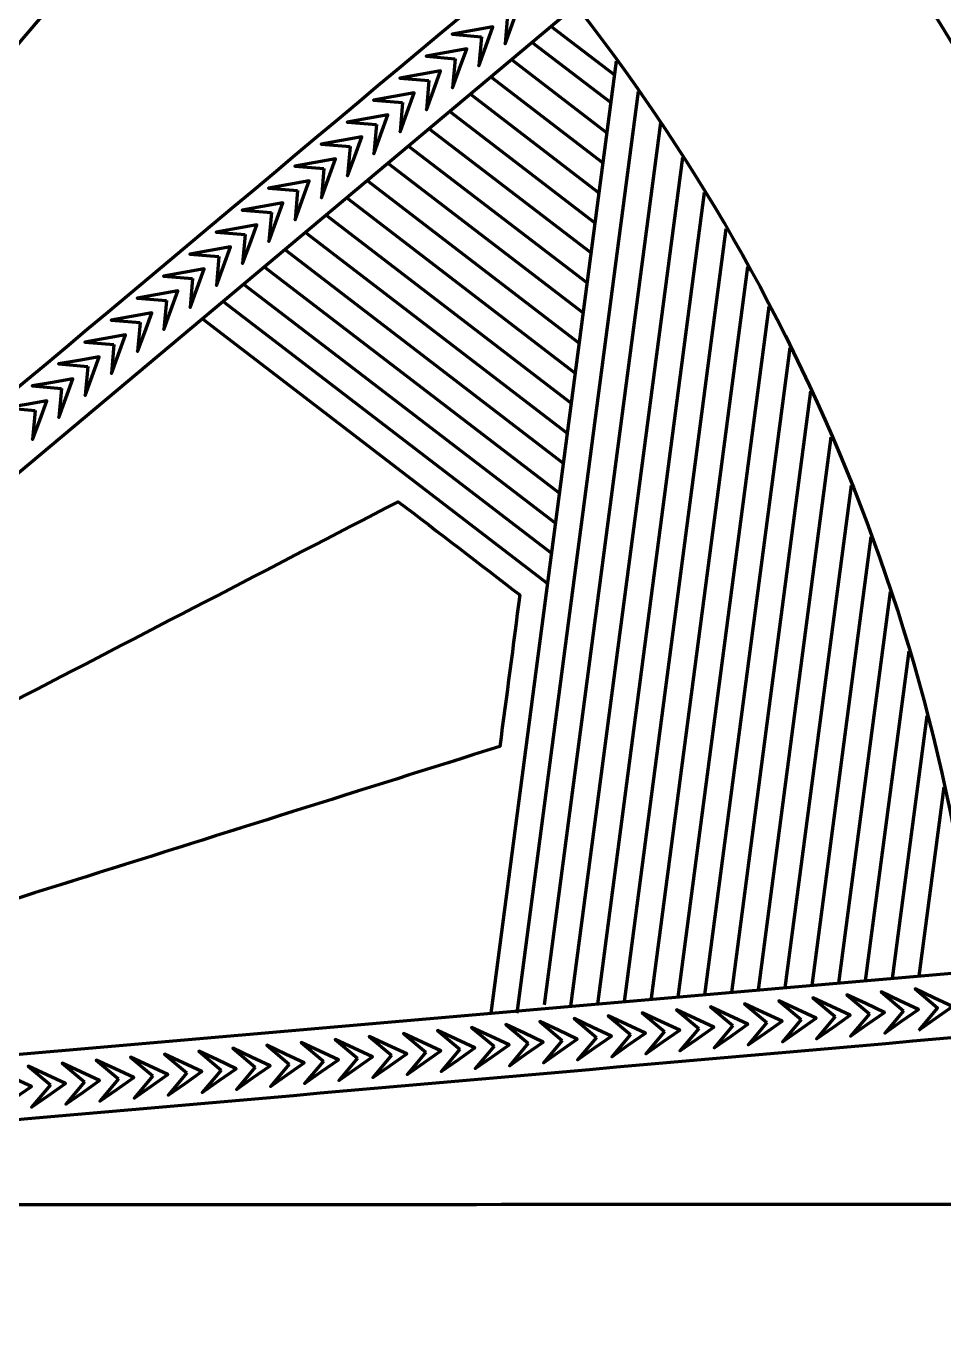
# Model space of a CAD drawing. Header units: inches. Extents: x -151 to 18, y -59 to 24.
# Drawn here: x 6.52 to 12.12, y 2.59 to 10.59 of the extents above; entities that cross this region are included whole.
import ezdxf

# ---------------------------------------------------------------- set-up
doc = ezdxf.new("R2010")
doc.units = ezdxf.units.IN
doc.header["$MEASUREMENT"] = 0
doc.layers.add('Layer 1', color=7, linetype='Continuous')

msp = doc.modelspace()

# ---------------------------------------------------------------- linework, layer by layer
at = {"layer": 'Layer 1', "color": 7, "lineweight": 70}
msp.add_open_spline([(17.2998, 3.3888), (17.2998, 3.3888), (17.2998, -12.6062), (17.2998, -12.6062), (17.2998, -12.6062), (11.7046, -14.9243), (6.1093, -17.2424), (0.514, -19.5605), (0.514, -19.5605), (-5.0837, -17.2379), (-10.6814, -14.9153), (-16.2791, -12.5928), (-16.2791, -12.5928), (-16.2791, -12.5928), (-16.2791, 3.3888), (-16.2791, 3.3888), (-16.2791, 3.3888), (-16.2791, 12.6613), (-8.7622, 20.1783), (0.5104, 20.1783), (0.5104, 20.1783), (9.7829, 20.1783), (17.2998, 12.6613), (17.2998, 3.3888)], degree=3, knots=[0, 0, 0, 0, 0.142857, 0.142857, 0.142857, 0.142857, 0.285714, 0.285714, 0.285714, 0.285714, 0.428571, 0.428571, 0.428571, 0.428571, 0.571429, 0.571429, 0.571429, 0.571429, 0.714286, 0.714286, 0.714286, 0.714286, 1, 1, 1, 1], dxfattribs=at)
at = {"layer": 'Layer 1', "color": 114, "lineweight": 70}
for points, knots in [([(-15.4712, 3.3888), (-15.4712, 12.2151), (-8.316, 19.3704), (0.5104, 19.3704), (0.5104, 19.3704), (9.3367, 19.3704), (16.4919, 12.2151), (16.4919, 3.3888)], [0, 0, 0, 0, 0.333333, 0.333333, 0.333333, 0.333333, 1, 1, 1, 1]), ([(-14.6808, 3.3888), (-14.6808, 11.7787), (-7.8795, 18.58), (0.5104, 18.58), (0.5104, 18.58), (8.9003, 18.58), (15.7016, 11.7787), (15.7016, 3.3888)], [0, 0, 0, 0, 0.333333, 0.333333, 0.333333, 0.333333, 1, 1, 1, 1]), ([(14.9089, 3.3892), (14.9089, 11.3413), (8.4624, 17.7877), (0.5104, 17.7877), (0.5104, 17.7877), (-7.4417, 17.7877), (-13.8881, 11.3413), (-13.8881, 3.3892), (-13.8881, 3.3892), (-13.8881, 3.3892), (-13.8881, 3.3892), (-13.8881, 3.3892), (-13.8881, 3.3892), (-13.8881, 3.3892), (-13.888, 3.3934), (-13.888, 3.3934), (-13.888, 3.3934), (-13.888, 3.3934), (-13.888, -12.5881), (-13.888, -12.5881), (-13.888, -12.5881), (-13.888, -12.5881), (-13.1099, -12.5881), (-13.1099, -12.5881), (-13.1099, -12.5881), (-13.1099, -12.5881), (-13.1094, 3.3934), (-13.1094, 3.3934)], [0, 0, 0, 0, 0.125, 0.125, 0.125, 0.125, 0.25, 0.25, 0.25, 0.25, 0.375, 0.375, 0.375, 0.375, 0.5, 0.5, 0.5, 0.5, 0.625, 0.625, 0.625, 0.625, 0.75, 0.75, 0.75, 0.75, 1, 1, 1, 1]), ([(-13.1094, 3.3892), (-13.1094, 10.9255), (-7.0259, 17.0349), (0.5104, 17.0349), (0.5104, 17.0349), (8.0467, 17.0349), (14.1561, 10.9255), (14.1561, 3.3892)], [0, 0, 0, 0, 0.333333, 0.333333, 0.333333, 0.333333, 1, 1, 1, 1]), ([(11.707, 12.7727), (9.005, 10.5072), (6.302, 8.2406), (3.6, 5.974), (3.6, 5.974), (3.5259, 6.0638), (3.4463, 6.1502), (3.3621, 6.2332), (3.3621, 6.2332), (3.2791, 6.3151), (3.1938, 6.3948), (3.104, 6.4689), (3.104, 6.4689), (5.3729, 9.1697), (7.6417, 11.8694), (9.9094, 14.5703), (9.9094, 14.5703), (10.0351, 14.0979), (10.1608, 13.6255), (10.2865, 13.1531), (10.2865, 13.1531), (10.76, 13.0263), (11.2335, 12.8995), (11.707, 12.7727)], [0, 0, 0, 0, 0.142857, 0.142857, 0.142857, 0.142857, 0.285714, 0.285714, 0.285714, 0.285714, 0.428571, 0.428571, 0.428571, 0.428571, 0.571429, 0.571429, 0.571429, 0.571429, 0.714286, 0.714286, 0.714286, 0.714286, 1, 1, 1, 1]), ([(9.4583, 10.6568), (9.4583, 10.6568), (9.2808, 10.6723), (9.2808, 10.6723), (9.2808, 10.6723), (9.2808, 10.6723), (9.4049, 10.6942), (9.4049, 10.6942), (9.4049, 10.6942), (9.4049, 10.6942), (9.5289, 10.716), (9.5289, 10.716), (9.5289, 10.716), (9.5289, 10.716), (9.4858, 10.5977), (9.4858, 10.5977), (9.4858, 10.5977), (9.4858, 10.5977), (9.4428, 10.4793), (9.4428, 10.4793), (9.4428, 10.4793), (9.4428, 10.4793), (9.4583, 10.6568), (9.4583, 10.6568)], [0, 0, 0, 0, 0.142857, 0.142857, 0.142857, 0.142857, 0.285714, 0.285714, 0.285714, 0.285714, 0.428571, 0.428571, 0.428571, 0.428571, 0.571429, 0.571429, 0.571429, 0.571429, 0.714286, 0.714286, 0.714286, 0.714286, 1, 1, 1, 1]), ([(9.2981, 10.5225), (9.2981, 10.5225), (9.1207, 10.5381), (9.1207, 10.5381), (9.1207, 10.5381), (9.1207, 10.5381), (9.2447, 10.5599), (9.2447, 10.5599), (9.2447, 10.5599), (9.2447, 10.5599), (9.3688, 10.5818), (9.3688, 10.5818), (9.3688, 10.5818), (9.3688, 10.5818), (9.3257, 10.4634), (9.3257, 10.4634), (9.3257, 10.4634), (9.3257, 10.4634), (9.2826, 10.3451), (9.2826, 10.3451), (9.2826, 10.3451), (9.2826, 10.3451), (9.2981, 10.5225), (9.2981, 10.5225)], [0, 0, 0, 0, 0.142857, 0.142857, 0.142857, 0.142857, 0.285714, 0.285714, 0.285714, 0.285714, 0.428571, 0.428571, 0.428571, 0.428571, 0.571429, 0.571429, 0.571429, 0.571429, 0.714286, 0.714286, 0.714286, 0.714286, 1, 1, 1, 1]), ([(9.138, 10.3883), (9.138, 10.3883), (8.9606, 10.4038), (8.9606, 10.4038), (8.9606, 10.4038), (8.9606, 10.4038), (9.0846, 10.4257), (9.0846, 10.4257), (9.0846, 10.4257), (9.0846, 10.4257), (9.2086, 10.4476), (9.2086, 10.4476), (9.2086, 10.4476), (9.2086, 10.4476), (9.1655, 10.3292), (9.1655, 10.3292), (9.1655, 10.3292), (9.1655, 10.3292), (9.1225, 10.2109), (9.1225, 10.2109), (9.1225, 10.2109), (9.1225, 10.2109), (9.138, 10.3883), (9.138, 10.3883)], [0, 0, 0, 0, 0.142857, 0.142857, 0.142857, 0.142857, 0.285714, 0.285714, 0.285714, 0.285714, 0.428571, 0.428571, 0.428571, 0.428571, 0.571429, 0.571429, 0.571429, 0.571429, 0.714286, 0.714286, 0.714286, 0.714286, 1, 1, 1, 1]), ([(8.9778, 10.2541), (8.9778, 10.2541), (8.8004, 10.2696), (8.8004, 10.2696), (8.8004, 10.2696), (8.8004, 10.2696), (8.9244, 10.2915), (8.9244, 10.2915), (8.9244, 10.2915), (8.9244, 10.2915), (9.0485, 10.3133), (9.0485, 10.3133), (9.0485, 10.3133), (9.0485, 10.3133), (9.0054, 10.195), (9.0054, 10.195), (9.0054, 10.195), (9.0054, 10.195), (8.9623, 10.0766), (8.9623, 10.0766), (8.9623, 10.0766), (8.9623, 10.0766), (8.9778, 10.2541), (8.9778, 10.2541)], [0, 0, 0, 0, 0.142857, 0.142857, 0.142857, 0.142857, 0.285714, 0.285714, 0.285714, 0.285714, 0.428571, 0.428571, 0.428571, 0.428571, 0.571429, 0.571429, 0.571429, 0.571429, 0.714286, 0.714286, 0.714286, 0.714286, 1, 1, 1, 1]), ([(8.8177, 10.1198), (8.8177, 10.1198), (8.6403, 10.1354), (8.6403, 10.1354), (8.6403, 10.1354), (8.6403, 10.1354), (8.7643, 10.1572), (8.7643, 10.1572), (8.7643, 10.1572), (8.7643, 10.1572), (8.8883, 10.1791), (8.8883, 10.1791), (8.8883, 10.1791), (8.8883, 10.1791), (8.8453, 10.0608), (8.8453, 10.0608), (8.8453, 10.0608), (8.8453, 10.0608), (8.8022, 9.9424), (8.8022, 9.9424), (8.8022, 9.9424), (8.8022, 9.9424), (8.8177, 10.1198), (8.8177, 10.1198)], [0, 0, 0, 0, 0.142857, 0.142857, 0.142857, 0.142857, 0.285714, 0.285714, 0.285714, 0.285714, 0.428571, 0.428571, 0.428571, 0.428571, 0.571429, 0.571429, 0.571429, 0.571429, 0.714286, 0.714286, 0.714286, 0.714286, 1, 1, 1, 1]), ([(8.6575, 9.9856), (8.6575, 9.9856), (8.4801, 10.0011), (8.4801, 10.0011), (8.4801, 10.0011), (8.4801, 10.0011), (8.6041, 10.023), (8.6041, 10.023), (8.6041, 10.023), (8.6041, 10.023), (8.7282, 10.0448), (8.7282, 10.0448), (8.7282, 10.0448), (8.7282, 10.0448), (8.6851, 9.9265), (8.6851, 9.9265), (8.6851, 9.9265), (8.6851, 9.9265), (8.642, 9.8082), (8.642, 9.8082), (8.642, 9.8082), (8.642, 9.8082), (8.6575, 9.9856), (8.6575, 9.9856)], [0, 0, 0, 0, 0.142857, 0.142857, 0.142857, 0.142857, 0.285714, 0.285714, 0.285714, 0.285714, 0.428571, 0.428571, 0.428571, 0.428571, 0.571429, 0.571429, 0.571429, 0.571429, 0.714286, 0.714286, 0.714286, 0.714286, 1, 1, 1, 1]), ([(8.4974, 9.8514), (8.4974, 9.8514), (8.32, 9.8669), (8.32, 9.8669), (8.32, 9.8669), (8.32, 9.8669), (8.444, 9.8888), (8.444, 9.8888), (8.444, 9.8888), (8.444, 9.8888), (8.568, 9.9106), (8.568, 9.9106), (8.568, 9.9106), (8.568, 9.9106), (8.525, 9.7923), (8.525, 9.7923), (8.525, 9.7923), (8.525, 9.7923), (8.4819, 9.6739), (8.4819, 9.6739), (8.4819, 9.6739), (8.4819, 9.6739), (8.4974, 9.8514), (8.4974, 9.8514)], [0, 0, 0, 0, 0.142857, 0.142857, 0.142857, 0.142857, 0.285714, 0.285714, 0.285714, 0.285714, 0.428571, 0.428571, 0.428571, 0.428571, 0.571429, 0.571429, 0.571429, 0.571429, 0.714286, 0.714286, 0.714286, 0.714286, 1, 1, 1, 1]), ([(8.3373, 9.7172), (8.3373, 9.7172), (8.1598, 9.7327), (8.1598, 9.7327), (8.1598, 9.7327), (8.1598, 9.7327), (8.2839, 9.7545), (8.2839, 9.7545), (8.2839, 9.7545), (8.2839, 9.7545), (8.4079, 9.7764), (8.4079, 9.7764), (8.4079, 9.7764), (8.4079, 9.7764), (8.3648, 9.6581), (8.3648, 9.6581), (8.3648, 9.6581), (8.3648, 9.6581), (8.3218, 9.5397), (8.3218, 9.5397), (8.3218, 9.5397), (8.3218, 9.5397), (8.3373, 9.7172), (8.3373, 9.7172)], [0, 0, 0, 0, 0.142857, 0.142857, 0.142857, 0.142857, 0.285714, 0.285714, 0.285714, 0.285714, 0.428571, 0.428571, 0.428571, 0.428571, 0.571429, 0.571429, 0.571429, 0.571429, 0.714286, 0.714286, 0.714286, 0.714286, 1, 1, 1, 1]), ([(8.1771, 9.5829), (8.1771, 9.5829), (7.9997, 9.5984), (7.9997, 9.5984), (7.9997, 9.5984), (7.9997, 9.5984), (8.1237, 9.6203), (8.1237, 9.6203), (8.1237, 9.6203), (8.1237, 9.6203), (8.2477, 9.6422), (8.2477, 9.6422), (8.2477, 9.6422), (8.2477, 9.6422), (8.2047, 9.5238), (8.2047, 9.5238), (8.2047, 9.5238), (8.2047, 9.5238), (8.1616, 9.4055), (8.1616, 9.4055), (8.1616, 9.4055), (8.1616, 9.4055), (8.1771, 9.5829), (8.1771, 9.5829)], [0, 0, 0, 0, 0.142857, 0.142857, 0.142857, 0.142857, 0.285714, 0.285714, 0.285714, 0.285714, 0.428571, 0.428571, 0.428571, 0.428571, 0.571429, 0.571429, 0.571429, 0.571429, 0.714286, 0.714286, 0.714286, 0.714286, 1, 1, 1, 1]), ([(8.017, 9.4487), (8.017, 9.4487), (7.8395, 9.4642), (7.8395, 9.4642), (7.8395, 9.4642), (7.8395, 9.4642), (7.9636, 9.4861), (7.9636, 9.4861), (7.9636, 9.4861), (7.9636, 9.4861), (8.0876, 9.508), (8.0876, 9.508), (8.0876, 9.508), (8.0876, 9.508), (8.0445, 9.3896), (8.0445, 9.3896), (8.0445, 9.3896), (8.0445, 9.3896), (8.0015, 9.2713), (8.0015, 9.2713), (8.0015, 9.2713), (8.0015, 9.2713), (8.017, 9.4487), (8.017, 9.4487)], [0, 0, 0, 0, 0.142857, 0.142857, 0.142857, 0.142857, 0.285714, 0.285714, 0.285714, 0.285714, 0.428571, 0.428571, 0.428571, 0.428571, 0.571429, 0.571429, 0.571429, 0.571429, 0.714286, 0.714286, 0.714286, 0.714286, 1, 1, 1, 1]), ([(7.8568, 9.3144), (7.8568, 9.3144), (7.6794, 9.33), (7.6794, 9.33), (7.6794, 9.33), (7.6794, 9.33), (7.8034, 9.3518), (7.8034, 9.3518), (7.8034, 9.3518), (7.8034, 9.3518), (7.9275, 9.3737), (7.9275, 9.3737), (7.9275, 9.3737), (7.9275, 9.3737), (7.8844, 9.2554), (7.8844, 9.2554), (7.8844, 9.2554), (7.8844, 9.2554), (7.8413, 9.137), (7.8413, 9.137), (7.8413, 9.137), (7.8413, 9.137), (7.8568, 9.3144), (7.8568, 9.3144)], [0, 0, 0, 0, 0.142857, 0.142857, 0.142857, 0.142857, 0.285714, 0.285714, 0.285714, 0.285714, 0.428571, 0.428571, 0.428571, 0.428571, 0.571429, 0.571429, 0.571429, 0.571429, 0.714286, 0.714286, 0.714286, 0.714286, 1, 1, 1, 1]), ([(7.6967, 9.1802), (7.6967, 9.1802), (7.5193, 9.1957), (7.5193, 9.1957), (7.5193, 9.1957), (7.5193, 9.1957), (7.6433, 9.2176), (7.6433, 9.2176), (7.6433, 9.2176), (7.6433, 9.2176), (7.7673, 9.2395), (7.7673, 9.2395), (7.7673, 9.2395), (7.7673, 9.2395), (7.7242, 9.1211), (7.7242, 9.1211), (7.7242, 9.1211), (7.7242, 9.1211), (7.6812, 9.0028), (7.6812, 9.0028), (7.6812, 9.0028), (7.6812, 9.0028), (7.6967, 9.1802), (7.6967, 9.1802)], [0, 0, 0, 0, 0.142857, 0.142857, 0.142857, 0.142857, 0.285714, 0.285714, 0.285714, 0.285714, 0.428571, 0.428571, 0.428571, 0.428571, 0.571429, 0.571429, 0.571429, 0.571429, 0.714286, 0.714286, 0.714286, 0.714286, 1, 1, 1, 1]), ([(7.5365, 9.046), (7.5365, 9.046), (7.3591, 9.0615), (7.3591, 9.0615), (7.3591, 9.0615), (7.3591, 9.0615), (7.4831, 9.0834), (7.4831, 9.0834), (7.4831, 9.0834), (7.4831, 9.0834), (7.6072, 9.1053), (7.6072, 9.1053), (7.6072, 9.1053), (7.6072, 9.1053), (7.5641, 8.9869), (7.5641, 8.9869), (7.5641, 8.9869), (7.5641, 8.9869), (7.521, 8.8685), (7.521, 8.8685), (7.521, 8.8685), (7.521, 8.8685), (7.5365, 9.046), (7.5365, 9.046)], [0, 0, 0, 0, 0.142857, 0.142857, 0.142857, 0.142857, 0.285714, 0.285714, 0.285714, 0.285714, 0.428571, 0.428571, 0.428571, 0.428571, 0.571429, 0.571429, 0.571429, 0.571429, 0.714286, 0.714286, 0.714286, 0.714286, 1, 1, 1, 1]), ([(7.3764, 8.9118), (7.3764, 8.9118), (7.199, 8.9273), (7.199, 8.9273), (7.199, 8.9273), (7.199, 8.9273), (7.323, 8.9491), (7.323, 8.9491), (7.323, 8.9491), (7.323, 8.9491), (7.447, 8.971), (7.447, 8.971), (7.447, 8.971), (7.447, 8.971), (7.404, 8.8527), (7.404, 8.8527), (7.404, 8.8527), (7.404, 8.8527), (7.3609, 8.7343), (7.3609, 8.7343), (7.3609, 8.7343), (7.3609, 8.7343), (7.3764, 8.9118), (7.3764, 8.9118)], [0, 0, 0, 0, 0.142857, 0.142857, 0.142857, 0.142857, 0.285714, 0.285714, 0.285714, 0.285714, 0.428571, 0.428571, 0.428571, 0.428571, 0.571429, 0.571429, 0.571429, 0.571429, 0.714286, 0.714286, 0.714286, 0.714286, 1, 1, 1, 1]), ([(7.2162, 8.7775), (7.2162, 8.7775), (7.0388, 8.7931), (7.0388, 8.7931), (7.0388, 8.7931), (7.0388, 8.7931), (7.1628, 8.8149), (7.1628, 8.8149), (7.1628, 8.8149), (7.1628, 8.8149), (7.2869, 8.8368), (7.2869, 8.8368), (7.2869, 8.8368), (7.2869, 8.8368), (7.2438, 8.7184), (7.2438, 8.7184), (7.2438, 8.7184), (7.2438, 8.7184), (7.2007, 8.6001), (7.2007, 8.6001), (7.2007, 8.6001), (7.2007, 8.6001), (7.2162, 8.7775), (7.2162, 8.7775)], [0, 0, 0, 0, 0.142857, 0.142857, 0.142857, 0.142857, 0.285714, 0.285714, 0.285714, 0.285714, 0.428571, 0.428571, 0.428571, 0.428571, 0.571429, 0.571429, 0.571429, 0.571429, 0.714286, 0.714286, 0.714286, 0.714286, 1, 1, 1, 1]), ([(7.0561, 8.6433), (7.0561, 8.6433), (6.8787, 8.6588), (6.8787, 8.6588), (6.8787, 8.6588), (6.8787, 8.6588), (7.0027, 8.6807), (7.0027, 8.6807), (7.0027, 8.6807), (7.0027, 8.6807), (7.1267, 8.7026), (7.1267, 8.7026), (7.1267, 8.7026), (7.1267, 8.7026), (7.0837, 8.5842), (7.0837, 8.5842), (7.0837, 8.5842), (7.0837, 8.5842), (7.0406, 8.4659), (7.0406, 8.4659), (7.0406, 8.4659), (7.0406, 8.4659), (7.0561, 8.6433), (7.0561, 8.6433)], [0, 0, 0, 0, 0.142857, 0.142857, 0.142857, 0.142857, 0.285714, 0.285714, 0.285714, 0.285714, 0.428571, 0.428571, 0.428571, 0.428571, 0.571429, 0.571429, 0.571429, 0.571429, 0.714286, 0.714286, 0.714286, 0.714286, 1, 1, 1, 1]), ([(6.896, 8.5091), (6.896, 8.5091), (6.7185, 8.5246), (6.7185, 8.5246), (6.7185, 8.5246), (6.7185, 8.5246), (6.8426, 8.5465), (6.8426, 8.5465), (6.8426, 8.5465), (6.8426, 8.5465), (6.9666, 8.5684), (6.9666, 8.5684), (6.9666, 8.5684), (6.9666, 8.5684), (6.9235, 8.45), (6.9235, 8.45), (6.9235, 8.45), (6.9235, 8.45), (6.8805, 8.3316), (6.8805, 8.3316), (6.8805, 8.3316), (6.8805, 8.3316), (6.896, 8.5091), (6.896, 8.5091)], [0, 0, 0, 0, 0.142857, 0.142857, 0.142857, 0.142857, 0.285714, 0.285714, 0.285714, 0.285714, 0.428571, 0.428571, 0.428571, 0.428571, 0.571429, 0.571429, 0.571429, 0.571429, 0.714286, 0.714286, 0.714286, 0.714286, 1, 1, 1, 1]), ([(6.7358, 8.3748), (6.7358, 8.3748), (6.5584, 8.3904), (6.5584, 8.3904), (6.5584, 8.3904), (6.5584, 8.3904), (6.6824, 8.4122), (6.6824, 8.4122), (6.6824, 8.4122), (6.6824, 8.4122), (6.8064, 8.4341), (6.8064, 8.4341), (6.8064, 8.4341), (6.8064, 8.4341), (6.7634, 8.3158), (6.7634, 8.3158), (6.7634, 8.3158), (6.7634, 8.3158), (6.7203, 8.1974), (6.7203, 8.1974), (6.7203, 8.1974), (6.7203, 8.1974), (6.7358, 8.3748), (6.7358, 8.3748)], [0, 0, 0, 0, 0.142857, 0.142857, 0.142857, 0.142857, 0.285714, 0.285714, 0.285714, 0.285714, 0.428571, 0.428571, 0.428571, 0.428571, 0.571429, 0.571429, 0.571429, 0.571429, 0.714286, 0.714286, 0.714286, 0.714286, 1, 1, 1, 1]), ([(6.5757, 8.2406), (6.5757, 8.2406), (6.3982, 8.2561), (6.3982, 8.2561), (6.3982, 8.2561), (6.3982, 8.2561), (6.5223, 8.278), (6.5223, 8.278), (6.5223, 8.278), (6.5223, 8.278), (6.6463, 8.2999), (6.6463, 8.2999), (6.6463, 8.2999), (6.6463, 8.2999), (6.6032, 8.1815), (6.6032, 8.1815), (6.6032, 8.1815), (6.6032, 8.1815), (6.5602, 8.0632), (6.5602, 8.0632), (6.5602, 8.0632), (6.5602, 8.0632), (6.5757, 8.2406), (6.5757, 8.2406)], [0, 0, 0, 0, 0.142857, 0.142857, 0.142857, 0.142857, 0.285714, 0.285714, 0.285714, 0.285714, 0.428571, 0.428571, 0.428571, 0.428571, 0.571429, 0.571429, 0.571429, 0.571429, 0.714286, 0.714286, 0.714286, 0.714286, 1, 1, 1, 1]), ([(4.0926, 5.2447), (5.659, 6.0582), (7.2243, 6.8706), (8.7907, 7.6841), (8.7907, 7.6841), (9.0387, 7.4944), (9.2856, 7.3048), (9.5324, 7.1152), (9.5324, 7.1152), (9.492, 6.8066), (9.4516, 6.4981), (9.4101, 6.1895), (9.4101, 6.1895), (7.7281, 5.6599), (6.0461, 5.1302), (4.3641, 4.6006)], [0, 0, 0, 0, 0.2, 0.2, 0.2, 0.2, 0.4, 0.4, 0.4, 0.4, 0.6, 0.6, 0.6, 0.6, 1, 1, 1, 1]), ([(4.5365, 3.7428), (8.0414, 4.0505), (11.5463, 4.3583), (15.0513, 4.666), (15.0513, 4.666), (14.8064, 4.2418), (14.5614, 3.8175), (14.3165, 3.3933), (14.3165, 3.3933), (11.0526, 3.393), (7.7887, 3.3927), (4.5248, 3.3925)], [0, 0, 0, 0, 0.25, 0.25, 0.25, 0.25, 0.5, 0.5, 0.5, 0.5, 1, 1, 1, 1]), ([(11.2486, 4.5225), (11.2486, 4.5225), (11.1121, 4.637), (11.1121, 4.637), (11.1121, 4.637), (11.1121, 4.637), (11.2263, 4.5838), (11.2263, 4.5838), (11.2263, 4.5838), (11.2263, 4.5838), (11.3404, 4.5306), (11.3404, 4.5306), (11.3404, 4.5306), (11.3404, 4.5306), (11.2372, 4.4583), (11.2372, 4.4583), (11.2372, 4.4583), (11.2372, 4.4583), (11.1341, 4.3861), (11.1341, 4.3861), (11.1341, 4.3861), (11.1341, 4.3861), (11.2486, 4.5225), (11.2486, 4.5225)], [0, 0, 0, 0, 0.142857, 0.142857, 0.142857, 0.142857, 0.285714, 0.285714, 0.285714, 0.285714, 0.428571, 0.428571, 0.428571, 0.428571, 0.571429, 0.571429, 0.571429, 0.571429, 0.714286, 0.714286, 0.714286, 0.714286, 1, 1, 1, 1]), ([(11.4567, 4.5406), (11.4567, 4.5406), (11.3203, 4.6551), (11.3203, 4.6551), (11.3203, 4.6551), (11.3203, 4.6551), (11.4344, 4.6019), (11.4344, 4.6019), (11.4344, 4.6019), (11.4344, 4.6019), (11.5486, 4.5487), (11.5486, 4.5487), (11.5486, 4.5487), (11.5486, 4.5487), (11.4454, 4.4764), (11.4454, 4.4764), (11.4454, 4.4764), (11.4454, 4.4764), (11.3423, 4.4042), (11.3423, 4.4042), (11.3423, 4.4042), (11.3423, 4.4042), (11.4567, 4.5406), (11.4567, 4.5406)], [0, 0, 0, 0, 0.142857, 0.142857, 0.142857, 0.142857, 0.285714, 0.285714, 0.285714, 0.285714, 0.428571, 0.428571, 0.428571, 0.428571, 0.571429, 0.571429, 0.571429, 0.571429, 0.714286, 0.714286, 0.714286, 0.714286, 1, 1, 1, 1]), ([(11.6649, 4.5587), (11.6649, 4.5587), (11.5285, 4.6732), (11.5285, 4.6732), (11.5285, 4.6732), (11.5285, 4.6732), (11.6426, 4.62), (11.6426, 4.62), (11.6426, 4.62), (11.6426, 4.62), (11.7568, 4.5668), (11.7568, 4.5668), (11.7568, 4.5668), (11.7568, 4.5668), (11.6536, 4.4945), (11.6536, 4.4945), (11.6536, 4.4945), (11.6536, 4.4945), (11.5504, 4.4223), (11.5504, 4.4223), (11.5504, 4.4223), (11.5504, 4.4223), (11.6649, 4.5587), (11.6649, 4.5587)], [0, 0, 0, 0, 0.142857, 0.142857, 0.142857, 0.142857, 0.285714, 0.285714, 0.285714, 0.285714, 0.428571, 0.428571, 0.428571, 0.428571, 0.571429, 0.571429, 0.571429, 0.571429, 0.714286, 0.714286, 0.714286, 0.714286, 1, 1, 1, 1]), ([(11.8731, 4.5768), (11.8731, 4.5768), (11.7366, 4.6913), (11.7366, 4.6913), (11.7366, 4.6913), (11.7366, 4.6913), (11.8508, 4.6381), (11.8508, 4.6381), (11.8508, 4.6381), (11.8508, 4.6381), (11.965, 4.5849), (11.965, 4.5849), (11.965, 4.5849), (11.965, 4.5849), (11.8618, 4.5126), (11.8618, 4.5126), (11.8618, 4.5126), (11.8618, 4.5126), (11.7586, 4.4404), (11.7586, 4.4404), (11.7586, 4.4404), (11.7586, 4.4404), (11.8731, 4.5768), (11.8731, 4.5768)], [0, 0, 0, 0, 0.142857, 0.142857, 0.142857, 0.142857, 0.285714, 0.285714, 0.285714, 0.285714, 0.428571, 0.428571, 0.428571, 0.428571, 0.571429, 0.571429, 0.571429, 0.571429, 0.714286, 0.714286, 0.714286, 0.714286, 1, 1, 1, 1]), ([(11.9668, 4.4585), (11.9668, 4.4585), (12.0813, 4.5949), (12.0813, 4.5949), (12.0813, 4.5949), (12.0813, 4.5949), (11.9448, 4.7094), (11.9448, 4.7094), (11.9448, 4.7094), (11.9448, 4.7094), (12.059, 4.6562), (12.059, 4.6562), (12.059, 4.6562), (12.059, 4.6562), (12.1731, 4.603), (12.1731, 4.603), (12.1731, 4.603), (12.1731, 4.603), (12.0699, 4.5308), (12.0699, 4.5308), (12.0699, 4.5308), (12.0699, 4.5308), (11.9668, 4.4585), (11.9668, 4.4585)], [0, 0, 0, 0, 0.142857, 0.142857, 0.142857, 0.142857, 0.285714, 0.285714, 0.285714, 0.285714, 0.428571, 0.428571, 0.428571, 0.428571, 0.571429, 0.571429, 0.571429, 0.571429, 0.714286, 0.714286, 0.714286, 0.714286, 1, 1, 1, 1]), ([(10.4159, 4.4501), (10.4159, 4.4501), (10.2794, 4.5646), (10.2794, 4.5646), (10.2794, 4.5646), (10.2794, 4.5646), (10.3936, 4.5114), (10.3936, 4.5114), (10.3936, 4.5114), (10.3936, 4.5114), (10.5077, 4.4582), (10.5077, 4.4582), (10.5077, 4.4582), (10.5077, 4.4582), (10.4046, 4.3859), (10.4046, 4.3859), (10.4046, 4.3859), (10.4046, 4.3859), (10.3014, 4.3137), (10.3014, 4.3137), (10.3014, 4.3137), (10.3014, 4.3137), (10.4159, 4.4501), (10.4159, 4.4501)], [0, 0, 0, 0, 0.142857, 0.142857, 0.142857, 0.142857, 0.285714, 0.285714, 0.285714, 0.285714, 0.428571, 0.428571, 0.428571, 0.428571, 0.571429, 0.571429, 0.571429, 0.571429, 0.714286, 0.714286, 0.714286, 0.714286, 1, 1, 1, 1]), ([(10.6241, 4.4683), (10.6241, 4.4683), (10.4876, 4.5827), (10.4876, 4.5827), (10.4876, 4.5827), (10.4876, 4.5827), (10.6018, 4.5295), (10.6018, 4.5295), (10.6018, 4.5295), (10.6018, 4.5295), (10.7159, 4.4763), (10.7159, 4.4763), (10.7159, 4.4763), (10.7159, 4.4763), (10.6127, 4.404), (10.6127, 4.404), (10.6127, 4.404), (10.6127, 4.404), (10.5096, 4.3318), (10.5096, 4.3318), (10.5096, 4.3318), (10.5096, 4.3318), (10.6241, 4.4683), (10.6241, 4.4683)], [0, 0, 0, 0, 0.142857, 0.142857, 0.142857, 0.142857, 0.285714, 0.285714, 0.285714, 0.285714, 0.428571, 0.428571, 0.428571, 0.428571, 0.571429, 0.571429, 0.571429, 0.571429, 0.714286, 0.714286, 0.714286, 0.714286, 1, 1, 1, 1]), ([(10.8322, 4.4863), (10.8322, 4.4863), (10.6958, 4.6008), (10.6958, 4.6008), (10.6958, 4.6008), (10.6958, 4.6008), (10.8099, 4.5476), (10.8099, 4.5476), (10.8099, 4.5476), (10.8099, 4.5476), (10.9241, 4.4944), (10.9241, 4.4944), (10.9241, 4.4944), (10.9241, 4.4944), (10.8209, 4.4221), (10.8209, 4.4221), (10.8209, 4.4221), (10.8209, 4.4221), (10.7177, 4.3499), (10.7177, 4.3499), (10.7177, 4.3499), (10.7177, 4.3499), (10.8322, 4.4863), (10.8322, 4.4863)], [0, 0, 0, 0, 0.142857, 0.142857, 0.142857, 0.142857, 0.285714, 0.285714, 0.285714, 0.285714, 0.428571, 0.428571, 0.428571, 0.428571, 0.571429, 0.571429, 0.571429, 0.571429, 0.714286, 0.714286, 0.714286, 0.714286, 1, 1, 1, 1]), ([(11.0404, 4.5044), (11.0404, 4.5044), (10.904, 4.6189), (10.904, 4.6189), (10.904, 4.6189), (10.904, 4.6189), (11.0181, 4.5657), (11.0181, 4.5657), (11.0181, 4.5657), (11.0181, 4.5657), (11.1322, 4.5125), (11.1322, 4.5125), (11.1322, 4.5125), (11.1322, 4.5125), (11.0291, 4.4402), (11.0291, 4.4402), (11.0291, 4.4402), (11.0291, 4.4402), (10.9259, 4.368), (10.9259, 4.368), (10.9259, 4.368), (10.9259, 4.368), (11.0404, 4.5044), (11.0404, 4.5044)], [0, 0, 0, 0, 0.142857, 0.142857, 0.142857, 0.142857, 0.285714, 0.285714, 0.285714, 0.285714, 0.428571, 0.428571, 0.428571, 0.428571, 0.571429, 0.571429, 0.571429, 0.571429, 0.714286, 0.714286, 0.714286, 0.714286, 1, 1, 1, 1]), ([(9.5832, 4.3777), (9.5832, 4.3777), (9.4467, 4.4922), (9.4467, 4.4922), (9.4467, 4.4922), (9.4467, 4.4922), (9.5609, 4.439), (9.5609, 4.439), (9.5609, 4.439), (9.5609, 4.439), (9.675, 4.3858), (9.675, 4.3858), (9.675, 4.3858), (9.675, 4.3858), (9.5719, 4.3135), (9.5719, 4.3135), (9.5719, 4.3135), (9.5719, 4.3135), (9.4687, 4.2413), (9.4687, 4.2413), (9.4687, 4.2413), (9.4687, 4.2413), (9.5832, 4.3777), (9.5832, 4.3777)], [0, 0, 0, 0, 0.142857, 0.142857, 0.142857, 0.142857, 0.285714, 0.285714, 0.285714, 0.285714, 0.428571, 0.428571, 0.428571, 0.428571, 0.571429, 0.571429, 0.571429, 0.571429, 0.714286, 0.714286, 0.714286, 0.714286, 1, 1, 1, 1]), ([(9.7914, 4.3959), (9.7914, 4.3959), (9.6549, 4.5103), (9.6549, 4.5103), (9.6549, 4.5103), (9.6549, 4.5103), (9.7691, 4.4571), (9.7691, 4.4571), (9.7691, 4.4571), (9.7691, 4.4571), (9.8832, 4.4039), (9.8832, 4.4039), (9.8832, 4.4039), (9.8832, 4.4039), (9.78, 4.3316), (9.78, 4.3316), (9.78, 4.3316), (9.78, 4.3316), (9.6769, 4.2594), (9.6769, 4.2594), (9.6769, 4.2594), (9.6769, 4.2594), (9.7914, 4.3959), (9.7914, 4.3959)], [0, 0, 0, 0, 0.142857, 0.142857, 0.142857, 0.142857, 0.285714, 0.285714, 0.285714, 0.285714, 0.428571, 0.428571, 0.428571, 0.428571, 0.571429, 0.571429, 0.571429, 0.571429, 0.714286, 0.714286, 0.714286, 0.714286, 1, 1, 1, 1]), ([(9.9995, 4.414), (9.9995, 4.414), (9.8631, 4.5284), (9.8631, 4.5284), (9.8631, 4.5284), (9.8631, 4.5284), (9.9772, 4.4752), (9.9772, 4.4752), (9.9772, 4.4752), (9.9772, 4.4752), (10.0914, 4.422), (10.0914, 4.422), (10.0914, 4.422), (10.0914, 4.422), (9.9882, 4.3497), (9.9882, 4.3497), (9.9882, 4.3497), (9.9882, 4.3497), (9.885, 4.2775), (9.885, 4.2775), (9.885, 4.2775), (9.885, 4.2775), (9.9995, 4.414), (9.9995, 4.414)], [0, 0, 0, 0, 0.142857, 0.142857, 0.142857, 0.142857, 0.285714, 0.285714, 0.285714, 0.285714, 0.428571, 0.428571, 0.428571, 0.428571, 0.571429, 0.571429, 0.571429, 0.571429, 0.714286, 0.714286, 0.714286, 0.714286, 1, 1, 1, 1]), ([(10.2077, 4.4321), (10.2077, 4.4321), (10.0713, 4.5465), (10.0713, 4.5465), (10.0713, 4.5465), (10.0713, 4.5465), (10.1854, 4.4933), (10.1854, 4.4933), (10.1854, 4.4933), (10.1854, 4.4933), (10.2996, 4.4401), (10.2996, 4.4401), (10.2996, 4.4401), (10.2996, 4.4401), (10.1964, 4.3678), (10.1964, 4.3678), (10.1964, 4.3678), (10.1964, 4.3678), (10.0932, 4.2956), (10.0932, 4.2956), (10.0932, 4.2956), (10.0932, 4.2956), (10.2077, 4.4321), (10.2077, 4.4321)], [0, 0, 0, 0, 0.142857, 0.142857, 0.142857, 0.142857, 0.285714, 0.285714, 0.285714, 0.285714, 0.428571, 0.428571, 0.428571, 0.428571, 0.571429, 0.571429, 0.571429, 0.571429, 0.714286, 0.714286, 0.714286, 0.714286, 1, 1, 1, 1]), ([(8.5423, 4.2872), (8.5423, 4.2872), (8.4059, 4.4017), (8.4059, 4.4017), (8.4059, 4.4017), (8.4059, 4.4017), (8.52, 4.3485), (8.52, 4.3485), (8.52, 4.3485), (8.52, 4.3485), (8.6342, 4.2953), (8.6342, 4.2953), (8.6342, 4.2953), (8.6342, 4.2953), (8.531, 4.223), (8.531, 4.223), (8.531, 4.223), (8.531, 4.223), (8.4278, 4.1508), (8.4278, 4.1508), (8.4278, 4.1508), (8.4278, 4.1508), (8.5423, 4.2872), (8.5423, 4.2872)], [0, 0, 0, 0, 0.142857, 0.142857, 0.142857, 0.142857, 0.285714, 0.285714, 0.285714, 0.285714, 0.428571, 0.428571, 0.428571, 0.428571, 0.571429, 0.571429, 0.571429, 0.571429, 0.714286, 0.714286, 0.714286, 0.714286, 1, 1, 1, 1]), ([(8.7505, 4.3053), (8.7505, 4.3053), (8.6141, 4.4198), (8.6141, 4.4198), (8.6141, 4.4198), (8.6141, 4.4198), (8.7282, 4.3666), (8.7282, 4.3666), (8.7282, 4.3666), (8.7282, 4.3666), (8.8423, 4.3134), (8.8423, 4.3134), (8.8423, 4.3134), (8.8423, 4.3134), (8.7392, 4.2411), (8.7392, 4.2411), (8.7392, 4.2411), (8.7392, 4.2411), (8.636, 4.1689), (8.636, 4.1689), (8.636, 4.1689), (8.636, 4.1689), (8.7505, 4.3053), (8.7505, 4.3053)], [0, 0, 0, 0, 0.142857, 0.142857, 0.142857, 0.142857, 0.285714, 0.285714, 0.285714, 0.285714, 0.428571, 0.428571, 0.428571, 0.428571, 0.571429, 0.571429, 0.571429, 0.571429, 0.714286, 0.714286, 0.714286, 0.714286, 1, 1, 1, 1]), ([(8.9587, 4.3234), (8.9587, 4.3234), (8.8222, 4.4379), (8.8222, 4.4379), (8.8222, 4.4379), (8.8222, 4.4379), (8.9364, 4.3847), (8.9364, 4.3847), (8.9364, 4.3847), (8.9364, 4.3847), (9.0505, 4.3315), (9.0505, 4.3315), (9.0505, 4.3315), (9.0505, 4.3315), (8.9473, 4.2593), (8.9473, 4.2593), (8.9473, 4.2593), (8.9473, 4.2593), (8.8442, 4.187), (8.8442, 4.187), (8.8442, 4.187), (8.8442, 4.187), (8.9587, 4.3234), (8.9587, 4.3234)], [0, 0, 0, 0, 0.142857, 0.142857, 0.142857, 0.142857, 0.285714, 0.285714, 0.285714, 0.285714, 0.428571, 0.428571, 0.428571, 0.428571, 0.571429, 0.571429, 0.571429, 0.571429, 0.714286, 0.714286, 0.714286, 0.714286, 1, 1, 1, 1]), ([(9.1668, 4.3415), (9.1668, 4.3415), (9.0304, 4.456), (9.0304, 4.456), (9.0304, 4.456), (9.0304, 4.456), (9.1445, 4.4028), (9.1445, 4.4028), (9.1445, 4.4028), (9.1445, 4.4028), (9.2587, 4.3496), (9.2587, 4.3496), (9.2587, 4.3496), (9.2587, 4.3496), (9.1555, 4.2773), (9.1555, 4.2773), (9.1555, 4.2773), (9.1555, 4.2773), (9.0524, 4.2051), (9.0524, 4.2051), (9.0524, 4.2051), (9.0524, 4.2051), (9.1668, 4.3415), (9.1668, 4.3415)], [0, 0, 0, 0, 0.142857, 0.142857, 0.142857, 0.142857, 0.285714, 0.285714, 0.285714, 0.285714, 0.428571, 0.428571, 0.428571, 0.428571, 0.571429, 0.571429, 0.571429, 0.571429, 0.714286, 0.714286, 0.714286, 0.714286, 1, 1, 1, 1]), ([(9.375, 4.3596), (9.375, 4.3596), (9.2386, 4.4741), (9.2386, 4.4741), (9.2386, 4.4741), (9.2386, 4.4741), (9.3527, 4.4209), (9.3527, 4.4209), (9.3527, 4.4209), (9.3527, 4.4209), (9.4669, 4.3677), (9.4669, 4.3677), (9.4669, 4.3677), (9.4669, 4.3677), (9.3637, 4.2954), (9.3637, 4.2954), (9.3637, 4.2954), (9.3637, 4.2954), (9.2605, 4.2232), (9.2605, 4.2232), (9.2605, 4.2232), (9.2605, 4.2232), (9.375, 4.3596), (9.375, 4.3596)], [0, 0, 0, 0, 0.142857, 0.142857, 0.142857, 0.142857, 0.285714, 0.285714, 0.285714, 0.285714, 0.428571, 0.428571, 0.428571, 0.428571, 0.571429, 0.571429, 0.571429, 0.571429, 0.714286, 0.714286, 0.714286, 0.714286, 1, 1, 1, 1]), ([(7.7096, 4.2148), (7.7096, 4.2148), (7.5732, 4.3293), (7.5732, 4.3293), (7.5732, 4.3293), (7.5732, 4.3293), (7.6873, 4.2761), (7.6873, 4.2761), (7.6873, 4.2761), (7.6873, 4.2761), (7.8015, 4.2229), (7.8015, 4.2229), (7.8015, 4.2229), (7.8015, 4.2229), (7.6983, 4.1506), (7.6983, 4.1506), (7.6983, 4.1506), (7.6983, 4.1506), (7.5951, 4.0784), (7.5951, 4.0784), (7.5951, 4.0784), (7.5951, 4.0784), (7.7096, 4.2148), (7.7096, 4.2148)], [0, 0, 0, 0, 0.142857, 0.142857, 0.142857, 0.142857, 0.285714, 0.285714, 0.285714, 0.285714, 0.428571, 0.428571, 0.428571, 0.428571, 0.571429, 0.571429, 0.571429, 0.571429, 0.714286, 0.714286, 0.714286, 0.714286, 1, 1, 1, 1]), ([(7.9178, 4.2329), (7.9178, 4.2329), (7.7814, 4.3474), (7.7814, 4.3474), (7.7814, 4.3474), (7.7814, 4.3474), (7.8955, 4.2942), (7.8955, 4.2942), (7.8955, 4.2942), (7.8955, 4.2942), (8.0096, 4.241), (8.0096, 4.241), (8.0096, 4.241), (8.0096, 4.241), (7.9065, 4.1687), (7.9065, 4.1687), (7.9065, 4.1687), (7.9065, 4.1687), (7.8033, 4.0965), (7.8033, 4.0965), (7.8033, 4.0965), (7.8033, 4.0965), (7.9178, 4.2329), (7.9178, 4.2329)], [0, 0, 0, 0, 0.142857, 0.142857, 0.142857, 0.142857, 0.285714, 0.285714, 0.285714, 0.285714, 0.428571, 0.428571, 0.428571, 0.428571, 0.571429, 0.571429, 0.571429, 0.571429, 0.714286, 0.714286, 0.714286, 0.714286, 1, 1, 1, 1]), ([(8.126, 4.251), (8.126, 4.251), (7.9895, 4.3655), (7.9895, 4.3655), (7.9895, 4.3655), (7.9895, 4.3655), (8.1037, 4.3123), (8.1037, 4.3123), (8.1037, 4.3123), (8.1037, 4.3123), (8.2178, 4.2591), (8.2178, 4.2591), (8.2178, 4.2591), (8.2178, 4.2591), (8.1147, 4.1868), (8.1147, 4.1868), (8.1147, 4.1868), (8.1147, 4.1868), (8.0115, 4.1146), (8.0115, 4.1146), (8.0115, 4.1146), (8.0115, 4.1146), (8.126, 4.251), (8.126, 4.251)], [0, 0, 0, 0, 0.142857, 0.142857, 0.142857, 0.142857, 0.285714, 0.285714, 0.285714, 0.285714, 0.428571, 0.428571, 0.428571, 0.428571, 0.571429, 0.571429, 0.571429, 0.571429, 0.714286, 0.714286, 0.714286, 0.714286, 1, 1, 1, 1]), ([(8.3341, 4.2691), (8.3341, 4.2691), (8.1977, 4.3836), (8.1977, 4.3836), (8.1977, 4.3836), (8.1977, 4.3836), (8.3118, 4.3304), (8.3118, 4.3304), (8.3118, 4.3304), (8.3118, 4.3304), (8.426, 4.2772), (8.426, 4.2772), (8.426, 4.2772), (8.426, 4.2772), (8.3228, 4.2049), (8.3228, 4.2049), (8.3228, 4.2049), (8.3228, 4.2049), (8.2197, 4.1327), (8.2197, 4.1327), (8.2197, 4.1327), (8.2197, 4.1327), (8.3341, 4.2691), (8.3341, 4.2691)], [0, 0, 0, 0, 0.142857, 0.142857, 0.142857, 0.142857, 0.285714, 0.285714, 0.285714, 0.285714, 0.428571, 0.428571, 0.428571, 0.428571, 0.571429, 0.571429, 0.571429, 0.571429, 0.714286, 0.714286, 0.714286, 0.714286, 1, 1, 1, 1]), ([(6.6688, 4.1244), (6.6688, 4.1244), (6.5323, 4.2388), (6.5323, 4.2388), (6.5323, 4.2388), (6.5323, 4.2388), (6.6465, 4.1856), (6.6465, 4.1856), (6.6465, 4.1856), (6.6465, 4.1856), (6.7606, 4.1324), (6.7606, 4.1324), (6.7606, 4.1324), (6.7606, 4.1324), (6.6574, 4.0601), (6.6574, 4.0601), (6.6574, 4.0601), (6.6574, 4.0601), (6.5543, 3.9879), (6.5543, 3.9879), (6.5543, 3.9879), (6.5543, 3.9879), (6.6688, 4.1244), (6.6688, 4.1244)], [0, 0, 0, 0, 0.142857, 0.142857, 0.142857, 0.142857, 0.285714, 0.285714, 0.285714, 0.285714, 0.428571, 0.428571, 0.428571, 0.428571, 0.571429, 0.571429, 0.571429, 0.571429, 0.714286, 0.714286, 0.714286, 0.714286, 1, 1, 1, 1]), ([(6.8769, 4.1424), (6.8769, 4.1424), (6.7405, 4.2569), (6.7405, 4.2569), (6.7405, 4.2569), (6.7405, 4.2569), (6.8546, 4.2037), (6.8546, 4.2037), (6.8546, 4.2037), (6.8546, 4.2037), (6.9688, 4.1505), (6.9688, 4.1505), (6.9688, 4.1505), (6.9688, 4.1505), (6.8656, 4.0782), (6.8656, 4.0782), (6.8656, 4.0782), (6.8656, 4.0782), (6.7624, 4.006), (6.7624, 4.006), (6.7624, 4.006), (6.7624, 4.006), (6.8769, 4.1424), (6.8769, 4.1424)], [0, 0, 0, 0, 0.142857, 0.142857, 0.142857, 0.142857, 0.285714, 0.285714, 0.285714, 0.285714, 0.428571, 0.428571, 0.428571, 0.428571, 0.571429, 0.571429, 0.571429, 0.571429, 0.714286, 0.714286, 0.714286, 0.714286, 1, 1, 1, 1]), ([(7.0851, 4.1605), (7.0851, 4.1605), (6.9486, 4.275), (6.9486, 4.275), (6.9486, 4.275), (6.9486, 4.275), (7.0628, 4.2218), (7.0628, 4.2218), (7.0628, 4.2218), (7.0628, 4.2218), (7.177, 4.1686), (7.177, 4.1686), (7.177, 4.1686), (7.177, 4.1686), (7.0738, 4.0963), (7.0738, 4.0963), (7.0738, 4.0963), (7.0738, 4.0963), (6.9706, 4.0241), (6.9706, 4.0241), (6.9706, 4.0241), (6.9706, 4.0241), (7.0851, 4.1605), (7.0851, 4.1605)], [0, 0, 0, 0, 0.142857, 0.142857, 0.142857, 0.142857, 0.285714, 0.285714, 0.285714, 0.285714, 0.428571, 0.428571, 0.428571, 0.428571, 0.571429, 0.571429, 0.571429, 0.571429, 0.714286, 0.714286, 0.714286, 0.714286, 1, 1, 1, 1]), ([(7.2933, 4.1786), (7.2933, 4.1786), (7.1568, 4.2931), (7.1568, 4.2931), (7.1568, 4.2931), (7.1568, 4.2931), (7.271, 4.2399), (7.271, 4.2399), (7.271, 4.2399), (7.271, 4.2399), (7.3851, 4.1867), (7.3851, 4.1867), (7.3851, 4.1867), (7.3851, 4.1867), (7.282, 4.1144), (7.282, 4.1144), (7.282, 4.1144), (7.282, 4.1144), (7.1788, 4.0422), (7.1788, 4.0422), (7.1788, 4.0422), (7.1788, 4.0422), (7.2933, 4.1786), (7.2933, 4.1786)], [0, 0, 0, 0, 0.142857, 0.142857, 0.142857, 0.142857, 0.285714, 0.285714, 0.285714, 0.285714, 0.428571, 0.428571, 0.428571, 0.428571, 0.571429, 0.571429, 0.571429, 0.571429, 0.714286, 0.714286, 0.714286, 0.714286, 1, 1, 1, 1]), ([(7.5015, 4.1967), (7.5015, 4.1967), (7.365, 4.3112), (7.365, 4.3112), (7.365, 4.3112), (7.365, 4.3112), (7.4792, 4.258), (7.4792, 4.258), (7.4792, 4.258), (7.4792, 4.258), (7.5933, 4.2048), (7.5933, 4.2048), (7.5933, 4.2048), (7.5933, 4.2048), (7.4901, 4.1325), (7.4901, 4.1325), (7.4901, 4.1325), (7.4901, 4.1325), (7.387, 4.0603), (7.387, 4.0603), (7.387, 4.0603), (7.387, 4.0603), (7.5015, 4.1967), (7.5015, 4.1967)], [0, 0, 0, 0, 0.142857, 0.142857, 0.142857, 0.142857, 0.285714, 0.285714, 0.285714, 0.285714, 0.428571, 0.428571, 0.428571, 0.428571, 0.571429, 0.571429, 0.571429, 0.571429, 0.714286, 0.714286, 0.714286, 0.714286, 1, 1, 1, 1]), ([(6.4606, 4.1062), (6.4606, 4.1062), (6.3241, 4.2207), (6.3241, 4.2207), (6.3241, 4.2207), (6.3241, 4.2207), (6.4383, 4.1675), (6.4383, 4.1675), (6.4383, 4.1675), (6.4383, 4.1675), (6.5524, 4.1143), (6.5524, 4.1143), (6.5524, 4.1143), (6.5524, 4.1143), (6.4493, 4.042), (6.4493, 4.042), (6.4493, 4.042), (6.4493, 4.042), (6.3461, 3.9698), (6.3461, 3.9698), (6.3461, 3.9698), (6.3461, 3.9698), (6.4606, 4.1062), (6.4606, 4.1062)], [0, 0, 0, 0, 0.142857, 0.142857, 0.142857, 0.142857, 0.285714, 0.285714, 0.285714, 0.285714, 0.428571, 0.428571, 0.428571, 0.428571, 0.571429, 0.571429, 0.571429, 0.571429, 0.714286, 0.714286, 0.714286, 0.714286, 1, 1, 1, 1])]:
    msp.add_open_spline(points, degree=3, knots=knots, dxfattribs=at)
for points in [[(2.78, 6.7086), (2.78, 6.7086), (7.8451, 12.7379), (7.8451, 12.7379)], [(9.6221, 11.0249), (11.1498, 9.2064), (12.1425, 6.9235), (12.3576, 4.4186)], [(9.875, 10.7117), (9.875, 10.7117), (7.722, 8.9062), (7.722, 8.9062)], [(9.7242, 10.5853), (9.7242, 10.5853), (10.1098, 10.2894), (10.1098, 10.2894)], [(9.608, 10.4878), (9.608, 10.4878), (10.0875, 10.1199), (10.0875, 10.1199)], [(10.1209, 10.3736), (10.1209, 10.3736), (9.3557, 4.5613), (9.3557, 4.5613)], [(9.4823, 10.3824), (9.4823, 10.3824), (10.0633, 9.9365), (10.0633, 9.9365)], [(9.3565, 10.277), (9.3565, 10.277), (10.0392, 9.7531), (10.0392, 9.7531)], [(9.2308, 10.1715), (9.2308, 10.1715), (10.0151, 9.5697), (10.0151, 9.5697)], [(10.2542, 10.1873), (10.2542, 10.1873), (9.5135, 4.5613), (9.5135, 4.5613)], [(9.1051, 10.0661), (9.1051, 10.0661), (9.9909, 9.3863), (9.9909, 9.3863)], [(10.3906, 9.9964), (10.3906, 9.9964), (9.682, 4.6136), (9.682, 4.6136)], [(8.9793, 9.9606), (8.9793, 9.9606), (9.9668, 9.2029), (9.9668, 9.2029)], [(8.8536, 9.8552), (8.8536, 9.8552), (9.9426, 9.0195), (9.9426, 9.0195)], [(10.5243, 9.7843), (10.5243, 9.7843), (9.8422, 4.6036), (9.8422, 4.6036)], [(8.7278, 9.7497), (8.7278, 9.7497), (9.9185, 8.8361), (9.9185, 8.8361)], [(8.6021, 9.6443), (8.6021, 9.6443), (9.8944, 8.6527), (9.8944, 8.6527)], [(8.4764, 9.5388), (8.4764, 9.5388), (9.8702, 8.4693), (9.8702, 8.4693)], [(10.6578, 9.5711), (10.6578, 9.5711), (10.0056, 4.6177), (10.0056, 4.6177)], [(8.3506, 9.4334), (8.3506, 9.4334), (9.846, 8.2859), (9.846, 8.2859)], [(8.2249, 9.328), (8.2249, 9.328), (9.8219, 8.1025), (9.8219, 8.1025)], [(10.7901, 9.3492), (10.7901, 9.3492), (10.1691, 4.632), (10.1691, 4.632)], [(8.0992, 9.2225), (8.0992, 9.2225), (9.7978, 7.9191), (9.7978, 7.9191)], [(7.9734, 9.1171), (7.9734, 9.1171), (9.7736, 7.7357), (9.7736, 7.7357)], [(10.9213, 9.118), (10.9213, 9.118), (10.3335, 4.6535), (10.3335, 4.6535)], [(7.8477, 9.0116), (7.8477, 9.0116), (9.7495, 7.5523), (9.7495, 7.5523)], [(7.722, 8.9062), (7.722, 8.9062), (7.5962, 8.8007), (7.5962, 8.8007)], [(7.722, 8.9062), (7.722, 8.9062), (9.7253, 7.3689), (9.7253, 7.3689)], [(11.0511, 8.8765), (11.0511, 8.8765), (10.496, 4.6604), (10.496, 4.6604)], [(7.5962, 8.8007), (7.5962, 8.8007), (3.8422, 5.6525), (3.8422, 5.6525)], [(7.5962, 8.8007), (7.5962, 8.8007), (9.7011, 7.1856), (9.7011, 7.1856)], [(11.1794, 8.6237), (11.1794, 8.6237), (10.6594, 4.6746), (10.6594, 4.6746)], [(11.306, 8.3583), (11.306, 8.3583), (10.8229, 4.6888), (10.8229, 4.6888)], [(11.4308, 8.0788), (11.4308, 8.0788), (10.9863, 4.703), (10.9863, 4.703)], [(11.5534, 7.7832), (11.5534, 7.7832), (11.1498, 4.7172), (11.1498, 4.7172)], [(11.6737, 7.469), (11.6737, 7.469), (11.3133, 4.7314), (11.3133, 4.7314)], [(11.791, 7.1331), (11.791, 7.1331), (11.4767, 4.7456), (11.4767, 4.7456)], [(11.9049, 6.7712), (11.9049, 6.7712), (11.6401, 4.7598), (11.6401, 4.7598)], [(12.0146, 6.377), (12.0146, 6.377), (11.8036, 4.774), (11.8036, 4.774)], [(12.1189, 5.9418), (12.1189, 5.9418), (11.967, 4.7882), (11.967, 4.7882)], [(4.4644, 4.1362), (4.4644, 4.1362), (12.3094, 4.818), (12.3094, 4.818)]]:
    msp.add_open_spline(points, degree=3, dxfattribs=at)

doc.saveas('drawing.dxf')
